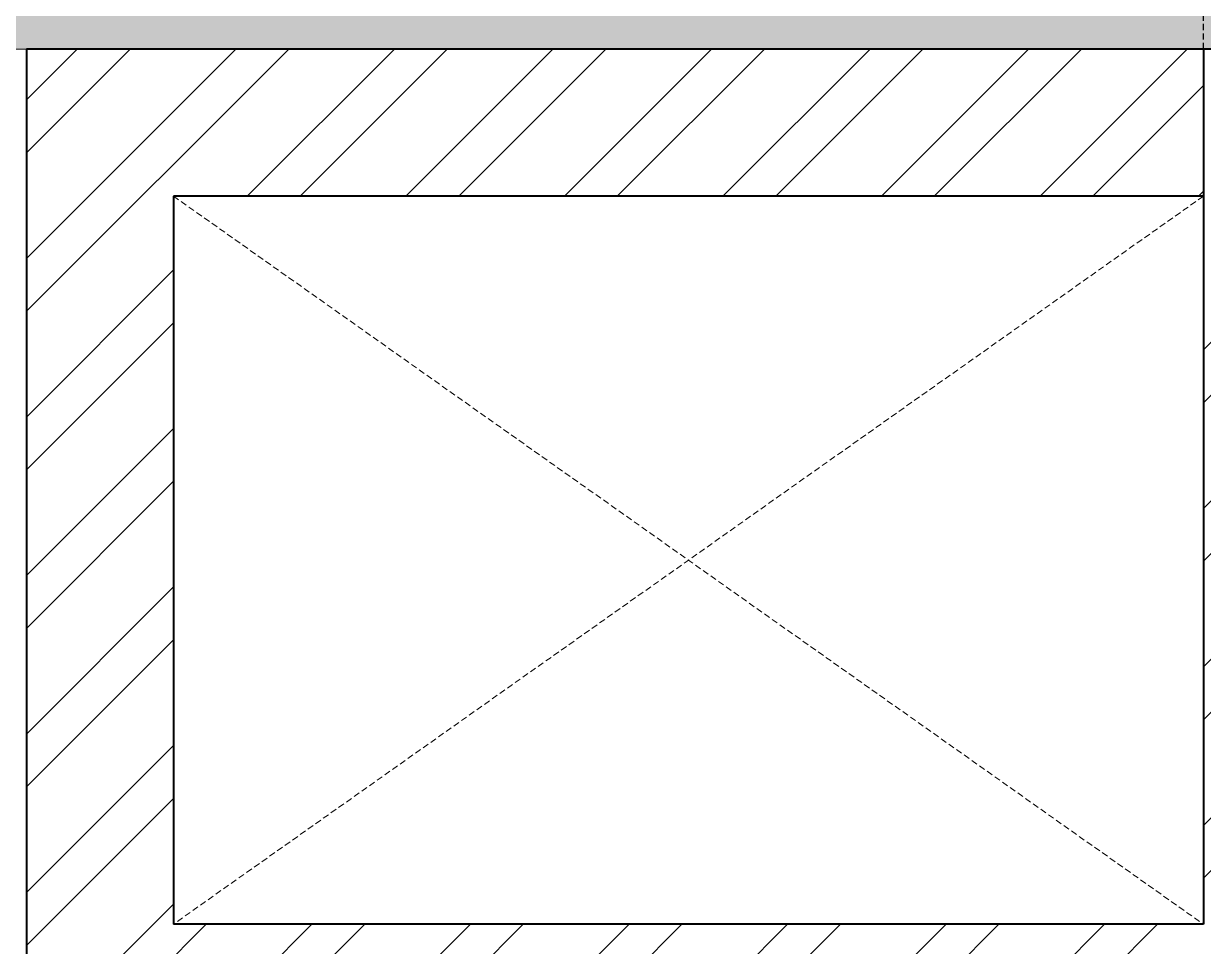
# Model space of a CAD drawing. Header units: feet. Extents: x 3576 to 8206, y -9151 to -6616.
# Drawn here: x 5096.86 to 5143.93, y -8168.01 to -8131.19 of the extents above; entities that cross this region are included whole.
import ezdxf

# ---------------------------------------------------------------- set-up
doc = ezdxf.new("R2010")
doc.units = ezdxf.units.FT
doc.linetypes.add('DASHED2', pattern=[0.375, 0.25, -0.125])
for name, color, linetype, lineweight in [('A-GFLR-MBND', 12, 'CONTINUOUS', 5), ('COLUMN', 254, 'CONTINUOUS', 30), ('Landscape', 114, 'CONTINUOUS', 5), ('STAIR', 184, 'CONTINUOUS', 9), ('Wall1', 7, 'CONTINUOUS', 40)]:
    doc.layers.add(name, color=color, linetype=linetype, lineweight=lineweight)

msp = doc.modelspace()

# ---------------------------------------------------------------- hatches: boundary and pattern name
at = {"layer": 'COLUMN', "lineweight": 25}
h = msp.add_hatch(dxfattribs=at)
h.set_pattern_fill('ANSI32', color=32, scale=0.469565, style=0)
h.set_pattern_definition([(45, (5159.5777, -8141.2092), (-3.1626, 3.1626), []), (45, (5161.686, -8141.2092), (-3.1626, 3.1626), [])])
h.paths.add_polyline_path([(5143.9255, -8132.2092), (5096.969, -8132.2092), (5096.969, -8132.3367), (5096.969, -8172.9959), (5152.9255, -8172.9959), (5152.9255, -8141.2092), (5143.9255, -8141.2092), (5143.9255, -8167.1264), (5102.8386, -8167.1264), (5102.8386, -8138.0788), (5143.9255, -8138.0788)])
at = {"layer": 'Landscape', "lineweight": 25}
h = msp.add_hatch(dxfattribs=at)
h.set_pattern_fill('GRASS', color=62, scale=0.2, style=0)
h.set_pattern_definition([(90, (-2170.3763, -1033.5855), (-3.5921, 3.5921), [0.9525, -6.2317]), (45, (-2170.3763, -1033.5855), (-3.5921024, 3.5921024), [0.9525, -4.1275]), (135, (-2170.3763, -1033.5855), (-3.5921024, -3.5921024), [0.9525, -4.1275])])
h.paths.add_polyline_path([(4935.2386, -8020.7356), (5348.8386, -8021.4158), (5348.8386, -8132.2092), (5096.969, -8132.2092), (5026.5342, -8132.2092), (5026.528, -8277.4574), (4945.4514, -8277.5395)])

# ---------------------------------------------------------------- linework, layer by layer
at = {"layer": 'A-GFLR-MBND', "color": 7, "linetype": 'DASHED2'}
for p, q in [((5102.8386, -8138.0788), (5143.9255, -8167.1264)), ((5143.9255, -8138.0788), (5102.8386, -8167.1264))]:
    msp.add_line(p, q, dxfattribs=at)
at = {"layer": 'STAIR', "color": 7, "linetype": 'DASHED2', "lineweight": 25}
msp.add_line((5143.9255, -8132.2092), (5143.9255, -8108.731), dxfattribs=at)
at = {"layer": 'STAIR', "color": 7}
msp.add_lwpolyline([(5096.969, -8132.2092), (5026.5342, -8132.2092), (5026.5372, -8446.4266)], dxfattribs=at)
at = {"layer": 'Wall1', "color": 7, "lineweight": 40}
for p, q in [((5143.9255, -8132.2092), (5096.969, -8132.2092)), ((5096.969, -8132.2092), (5096.969, -8172.9959)), ((5143.9255, -8138.0788), (5102.8386, -8138.0788)), ((5102.8386, -8138.0788), (5102.8386, -8167.1264)), ((5143.9255, -8167.1264), (5102.8386, -8167.1264))]:
    msp.add_line(p, q, dxfattribs=at)
msp.add_lwpolyline([(5152.9255, -8141.2092), (5301.6212, -8141.2092), (5301.6212, -8132.2092), (5143.9255, -8132.2092), (5143.9255, -8167.1264)], dxfattribs=at)

doc.saveas('drawing.dxf')
